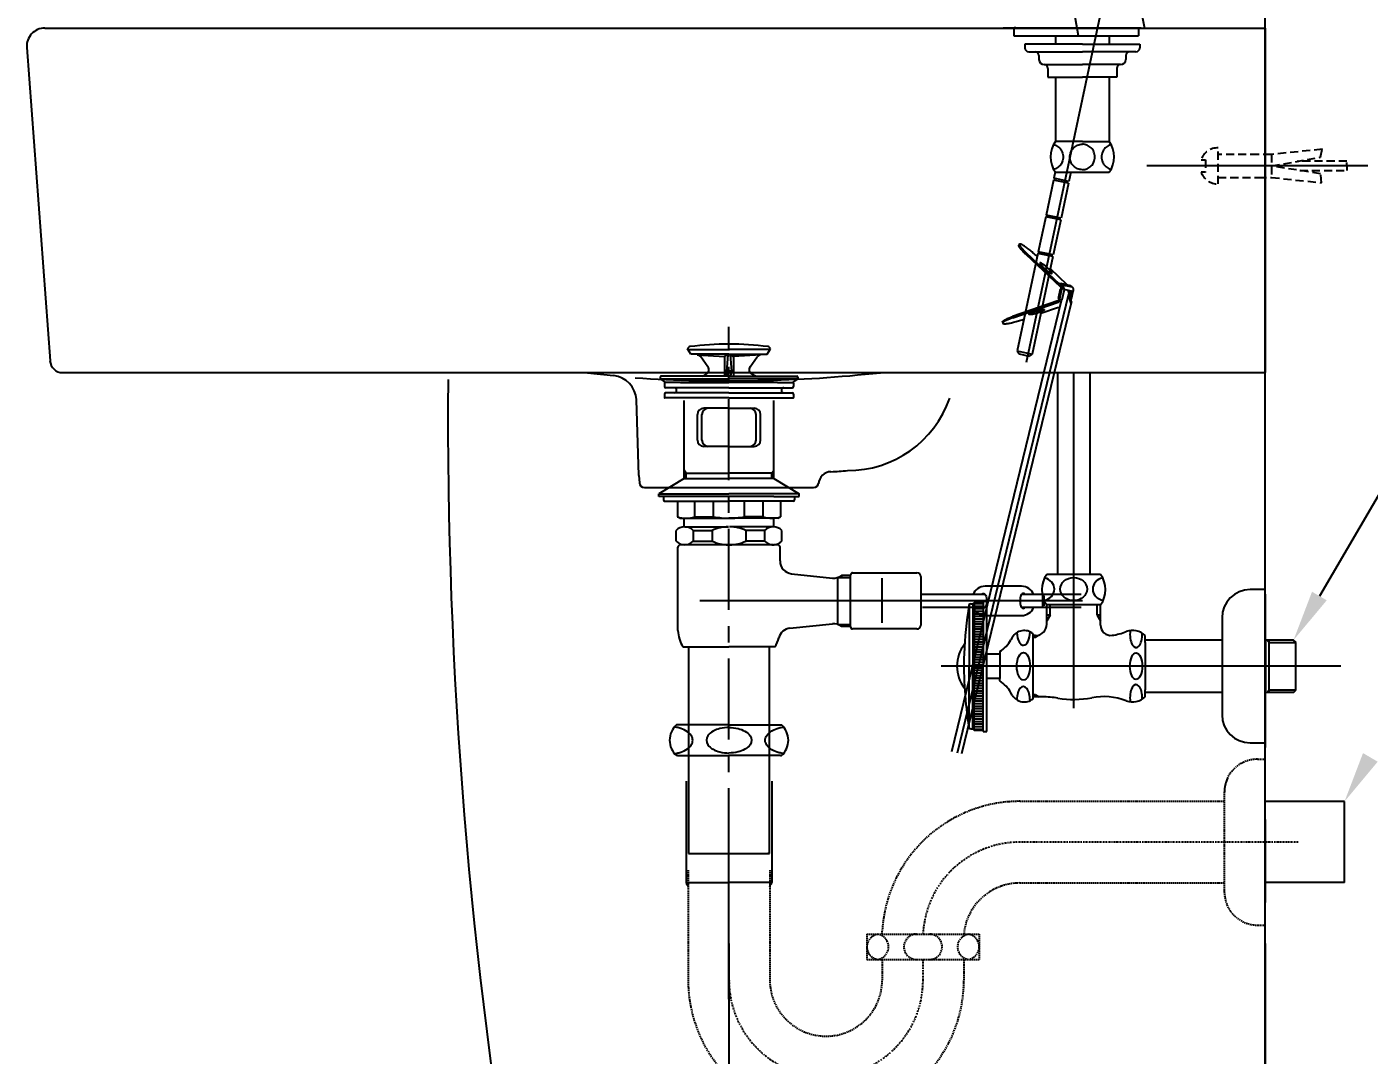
# Model space of a CAD drawing. Extents: x 66423 to 68848, y 58104 to 61534.
# Drawn here: x 67872 to 68397, y 59373 to 59776 of the extents above; entities that cross this region are included whole.
import ezdxf
from ezdxf.lldxf.tags import DXFTag

# ---------------------------------------------------------------- set-up
doc = ezdxf.new("R2010")
doc.units = 0
doc.header["$MEASUREMENT"] = 0
for name, pattern in [('CENTER', [50.8, 31.75, -6.35, 6.35, -6.35]), ('DASHDOT', [1, 0.5, -0.25, 0, -0.25]), ('DASHED', [0.75, 0.5, -0.25]), ('HIDDEN2', [4.7625, 3.175, -1.5875])]:
    doc.linetypes.add(name, pattern=pattern)
doc.layers.get('0').update_dxf_attribs({"linetype": 'CONTINUOUS'})
doc.layers.get('Defpoints').update_dxf_attribs({"linetype": 'CONTINUOUS'})
for name, color, linetype in [('1', 1, 'CONTINUOUS'), ('3', 3, 'CONTINUOUS'), ('4', 3, 'CONTINUOUS'), ('6', 6, 'CONTINUOUS'), ('7', 7, 'CONTINUOUS'), ('CENTER', 1, 'CONTINUOUS'), ('Dim', 4, 'CONTINUOUS'), ('ORTHO$3', 7, 'CONTINUOUS'), ('ORTHO$4', 7, 'CONTINUOUS'), ('POINT', 3, 'CONTINUOUS')]:
    doc.layers.add(name, color=color, linetype=linetype)
doc.styles.get("Standard").update_dxf_attribs({"font": 'txt.shx', "bigfont": 'ghs.shx'})
tags = doc.linetypes.add('CENTER2', pattern=[1.125, 0.75, -0.125, 0.125, -0.125]).pattern_tags.tags
tags[10:11] = [DXFTag(74, 4), DXFTag(75, 0), DXFTag(340, '0'), DXFTag(46, 1.0), DXFTag(50, 0.0), DXFTag(44, 0.0), DXFTag(45, 0.0)]
tags[8:9] = [DXFTag(74, 4), DXFTag(75, 0), DXFTag(340, '0'), DXFTag(46, 1.0), DXFTag(50, 0.0), DXFTag(44, 0.0), DXFTag(45, 0.0)]
tags[6:7] = [DXFTag(74, 4), DXFTag(75, 0), DXFTag(340, '0'), DXFTag(46, 1.0), DXFTag(50, 0.0), DXFTag(44, 0.0), DXFTag(45, 0.0)]
tags[4:5] = [DXFTag(74, 4), DXFTag(75, 0), DXFTag(340, '0'), DXFTag(46, 1.0), DXFTag(50, 0.0), DXFTag(44, 0.0), DXFTag(45, 0.0)]
doc.dimstyles.get("Standard").update_dxf_attribs({"dimtxt": 0.18, "dimasz": 0.18, "dimexe": 0.18, "dimexo": 0.0625, "dimgap": 0.09, "dimtad": 0, "dimtih": 1, "dimtoh": 1, "dimdec": 4, "dimzin": 0, "dimdsep": 46, "dimtxsty": 'Standard', "dimcen": 0.09, "dimadec": 0, "dimazin": 0, "dimtfac": 1, "dimtdec": 4, "dimtofl": 0, "dimtmove": 0, "dimatfit": 0, "dimfxl": 0, "dimtolj": 1, "dimtzin": 0, "dimarcsym": 0})

# ---------------------------------------------------------------- blocks, each defined once
blk = doc.blocks.new('*D22')
at = {"layer": 'Defpoints', "color": 0}
for p in [(68146.54, 59426.98), (68356.54, 59426.98), (68356.54, 59325.61)]:
    blk.add_point(p, dxfattribs=at)
at = {"layer": 'Dim', "color": 0, "linetype": 'ByBlock', "lineweight": -2}
for p, q in [((68146.54, 59416.98), (68146.54, 59296.81)), ((68356.54, 59416.98), (68356.54, 59296.81)), ((68175.34, 59325.61), (68210.74, 59325.61)), ((68327.74, 59325.61), (68292.34, 59325.61))]:
    blk.add_line(p, q, dxfattribs=at)
at = {"layer": 'Dim', "color": 0}
for points in [[(68175.34, 59330.41), (68175.34, 59320.81), (68146.54, 59325.61)], [(68327.74, 59330.41), (68327.74, 59320.81), (68356.54, 59325.61)]]:
    blk.add_solid(points, dxfattribs=at)
at = {"layer": 'Dim', "color": 0, "insert": (68251.54, 59325.61), "char_height": 28.8, "attachment_point": 5}
blk.add_mtext('\\A1;210', dxfattribs=at)

msp = doc.modelspace()

# ---------------------------------------------------------------- linework, layer by layer
at = {"linetype": 'HIDDEN2'}
msp.add_line((68358.98, 59726.1, -8.55), (68358.98, 59717.1, -8.55), dxfattribs=at)
at = {"linetype": 'CENTER2'}
msp.add_line((68396.79, 59721.6, -8.55), (68310.19, 59721.6, -8.55), dxfattribs=at)
at = {"linetype": 'HIDDEN2', "elevation": -8.55}
msp.add_lwpolyline([(68338.1, 59714.51), (68338.1, 59728.69, 0.316317), (68331.43, 59724), (68333.21, 59724), (68333.21, 59719.2), (68331.43, 59719.2, 0.316317)], format="xyb", close=True, dxfattribs=at)
for points in [[(68338.1, 59717.1), (68353.9, 59717.1), (68358.98, 59717.1), (68378.6, 59714.96), (68378.27, 59718.47), (68358.98, 59721.6), (68378.27, 59724.99), (68378.93, 59728.14), (68358.98, 59726.1), (68353.9, 59726.1), (68338.1, 59726.1)], [(68370.06, 59719.8), (68388.59, 59719.8), (68388.54, 59723.4), (68369.21, 59723.4)]]:
    msp.add_lwpolyline(points, dxfattribs=at)
at = {"layer": '1', "color": 0}
for p, q in [((68356.54, 59015.6), (68356.54, 60036.24)), ((68421.21, 59627.31), (68377.77, 59553.11))]:
    msp.add_line(p, q, dxfattribs=at)
for points in [[(68380.64, 59551.42), (68374.89, 59554.79), (68367.66, 59535.85)], [(68400.61, 59488.21), (68394.86, 59491.58), (68387.63, 59472.64)]]:
    msp.add_solid(points, dxfattribs=at)
at = {"layer": '3', "color": 0}
for p, q in [((68131.54, 59647.79), (68130.31, 59649.93)), ((68130.42, 59649.72), (68146.54, 59649.72)), ((68162.65, 59649.72), (68146.54, 59649.72)), ((68161.54, 59647.79), (68162.77, 59649.93)), ((68146.54, 59647.79), (68131.54, 59647.79)), ((68134.05, 59647.61), (68144.79, 59646.91)), ((68138.26, 59642.91), (68135.54, 59646.77)), ((68146.54, 59647.79), (68144.79, 59646.91)), ((68144.79, 59646.91), (68144.79, 59639.19)), ((68146.02, 59647.53), (68145.59, 59641.12)), ((68146.54, 59647.79), (68148.29, 59646.91)), ((68146.54, 59647.79), (68161.54, 59647.79)), ((68147.05, 59647.53), (68147.49, 59641.12)), ((68159.02, 59647.61), (68148.29, 59646.91)), ((68148.29, 59646.91), (68148.29, 59639.19)), ((68154.81, 59642.91), (68157.53, 59646.77)), ((68119.54, 59638.79), (68119.54, 59638.19)), ((68129.24, 59639.19), (68119.94, 59639.19)), ((68146.54, 59639.19), (68129.24, 59639.19)), ((68136.18, 59639.19), (68137.63, 59640.03)), ((68145.59, 59641.15), (68146.54, 59641.15)), ((68145.79, 59639.19), (68145.59, 59641.15)), ((68147.49, 59641.15), (68146.54, 59641.15)), ((68146.54, 59639.19), (68163.84, 59639.19)), ((68147.28, 59639.19), (68147.49, 59641.15)), ((68156.89, 59639.19), (68155.45, 59640.03)), ((68163.84, 59639.19), (68173.14, 59639.19)), ((68173.54, 59638.79), (68173.54, 59638.19)), ((68119.54, 59638.19), (68121.68, 59636.69)), ((68119.54, 59638.19), (68146.54, 59638.19)), ((68121.23, 59636.49), (68121.23, 59635.19)), ((68127.54, 59636.69), (68121.43, 59636.69)), ((68146.54, 59634.69), (68121.73, 59634.69)), ((68127.54, 59636.69), (68146.54, 59636.69)), ((68173.54, 59638.19), (68146.54, 59638.19)), ((68165.54, 59636.69), (68146.54, 59636.69)), ((68146.54, 59634.69), (68171.34, 59634.69)), ((68165.54, 59636.69), (68171.64, 59636.69)), ((68173.54, 59638.19), (68171.39, 59636.69)), ((68171.84, 59636.49), (68171.84, 59635.19)), ((68121.23, 59632.19), (68121.23, 59630.89)), ((68146.54, 59630.69), (68121.43, 59630.69)), ((68146.54, 59632.69), (68121.73, 59632.69)), ((68129.04, 59599.1, 9.25), (68129.04, 59629.69, 9.25)), ((68146.54, 59632.69), (68171.34, 59632.69)), ((68146.54, 59630.69), (68171.64, 59630.69)), ((68164.04, 59599.1, 9.25), (68164.04, 59629.69, 9.25)), ((68171.84, 59632.19), (68171.84, 59630.89)), ((68134.16, 59614.19), (68134.16, 59624.19)), ((68135.93, 59614.19), (68135.93, 59624.19)), ((68146.54, 59626.69), (68136.66, 59626.69)), ((68146.54, 59626.69), (68156.41, 59626.69)), ((68157.14, 59614.19), (68157.14, 59624.19)), ((68158.91, 59614.19), (68158.91, 59624.19)), ((68146.54, 59611.69), (68136.66, 59611.69)), ((68146.54, 59611.69), (68156.41, 59611.69)), ((68129.74, 59601.19, 9.25), (68129.04, 59602.41, 9.25)), ((68163.34, 59601.19, 9.25), (68164.04, 59602.41, 9.25)), ((68129.04, 59599.1, 9.25), (68119.04, 59593.1, 9.25)), ((68129.04, 59601.19, 9.25), (68146.54, 59601.19, 9.25)), ((68129.04, 59599.1, 9.25), (68146.54, 59599.1, 9.25)), ((68129.74, 59599.1, 9.25), (68129.74, 59601.19, 9.25)), ((68164.04, 59601.19, 9.25), (68146.54, 59601.19, 9.25)), ((68164.04, 59599.1, 9.25), (68146.54, 59599.1, 9.25)), ((68163.34, 59599.1, 9.25), (68163.34, 59601.19, 9.25)), ((68164.04, 59599.1, 9.25), (68174.04, 59593.1, 9.25)), ((68119.04, 59592.1, 9.25), (68119.04, 59593.1, 9.25)), ((68119.04, 59593.1, 9.25), (68146.54, 59593.1, 9.25)), ((68129.04, 59592.1, 9.25), (68119.04, 59592.1, 9.25)), ((68120.84, 59592.1, 9.25), (68120.84, 59590.8, 9.25)), ((68164.04, 59592.1, 9.25), (68129.04, 59592.1, 9.25)), ((68174.04, 59593.1, 9.25), (68146.54, 59593.1, 9.25)), ((68164.04, 59592.1, 9.25), (68174.04, 59592.1, 9.25)), ((68172.23, 59592.1, 9.25), (68172.23, 59590.8, 9.25)), ((68174.04, 59592.1, 9.25), (68174.04, 59593.1, 9.25)), ((68121.34, 59590.3, 9.25), (68126.34, 59590.3, 9.25)), ((68126.34, 59590.3, 9.25), (68126.34, 59584.18, 9.25)), ((68126.34, 59590.3, 9.25), (68146.54, 59590.3, 9.25)), ((68133.12, 59584.18, 9.25), (68133.12, 59590.3, 9.25)), ((68140.52, 59584.18, 9.25), (68140.52, 59590.3, 9.25)), ((68166.73, 59590.3, 9.25), (68146.54, 59590.3, 9.25)), ((68152.55, 59584.18, 9.25), (68152.55, 59590.3, 9.25)), ((68159.95, 59584.18, 9.25), (68159.95, 59590.3, 9.25)), ((68171.73, 59590.3, 9.25), (68166.73, 59590.3, 9.25)), ((68166.73, 59590.3, 9.25), (68166.73, 59584.18, 9.25)), ((68127.34, 59583.6, 9.25), (68126.34, 59584.18, 9.25)), ((68127.34, 59583.6, 9.25), (68128.74, 59583.6, 9.25)), ((68128.74, 59583.6, 9.25), (68146.54, 59583.6, 9.25)), ((68129.04, 59580.19, 9.25), (68129.04, 59583.6, 9.25)), ((68133.12, 59584.18, 9.25), (68140.52, 59584.18, 9.25)), ((68164.33, 59583.6, 9.25), (68146.54, 59583.6, 9.25)), ((68159.95, 59584.18, 9.25), (68152.55, 59584.18, 9.25)), ((68164.04, 59580.19, 9.25), (68164.04, 59583.6, 9.25)), ((68165.73, 59583.6, 9.25), (68164.33, 59583.6, 9.25)), ((68165.73, 59583.6, 9.25), (68166.73, 59584.18, 9.25)), ((68125.79, 59574.64, 9.25), (68125.79, 59578.75, 9.25)), ((68129.18, 59580.19, 9.25), (68146.29, 59580.19, 9.25)), ((68132.57, 59578.75, 9.25), (68132.57, 59574.64, 9.25)), ((68132.57, 59578.75, 9.25), (68139.97, 59578.75, 9.25)), ((68139.97, 59578.75, 9.25), (68139.97, 59574.64, 9.25)), ((68163.89, 59580.19, 9.25), (68146.78, 59580.19, 9.25)), ((68160.51, 59578.75, 9.25), (68153.1, 59578.75, 9.25)), ((68153.1, 59578.75, 9.25), (68153.1, 59574.64, 9.25)), ((68160.51, 59578.75, 9.25), (68160.51, 59574.64, 9.25)), ((68167.28, 59574.64, 9.25), (68167.28, 59578.75, 9.25)), ((68126.54, 59539.59, 9.25), (68126.54, 59572.19, 9.25)), ((68146.54, 59573.19, 9.25), (68127.54, 59573.19, 9.25)), ((68132.57, 59574.64, 9.25), (68139.97, 59574.64, 9.25)), ((68163.89, 59573.19, 9.25), (68146.54, 59573.19, 9.25)), ((68160.51, 59574.64, 9.25), (68153.1, 59574.64, 9.25)), ((68163.34, 59573.19, 9.25), (68163.89, 59573.19, 9.25)), ((68163.89, 59573.19, 9.25), (68164.29, 59573.19, 9.25)), ((68165.54, 59573.19, 9.25), (68164.04, 59573.19, 9.25)), ((68166.54, 59566.83, 9.25), (68166.54, 59572.19, 9.25)), ((68171, 59561.86, 9.25), (68187.04, 59560.14, 9.25)), ((68189.07, 59560.39, 9.25), (68194.17, 59560.39, 9.25)), ((68189.21, 59541.94, 9.25), (68189.21, 59560.44, 9.25)), ((68190.54, 59561.19, 9.25), (68190.54, 59560.39, 9.25)), ((68194.2, 59561.19, 9.25), (68190.54, 59561.19, 9.25)), ((68194.17, 59560.39, 9.25), (68194.17, 59561.39, 9.25)), ((68194.17, 59540.99, 9.25), (68194.17, 59560.39, 9.25)), ((68194.97, 59562.19, 9.25), (68220.17, 59562.19, 9.25)), ((68206.54, 59542.66, 9.25), (68206.54, 59560.09, 9.25)), ((68221.67, 59560.69, 9.25), (68221.67, 59554.92, 9.25)), ((68221.67, 59554.92, 9.25), (68221.67, 59541.69, 9.25)), ((68257.88, 59556.95, 9.25), (68246.82, 59556.95, 9.25)), ((68261.16, 59556.95, 9.25), (68257.88, 59556.95, 9.25)), ((68269.49, 59558.71), (68269.99, 59559.21)), ((68206.54, 59551.19, 9.25), (68135.18, 59551.19, 9.25)), ((68206.54, 59551.19, 9.25), (68138.04, 59551.18, 9.25)), ((68284.99, 59551.21, 9.25), (68206.54, 59551.19, 9.25)), ((68240.9, 59553.7, 9.25), (68221.46, 59553.7, 9.25)), ((68246.85, 59553.7, 9.25), (68240.9, 59553.7, 9.25)), ((68284.49, 59553.71, 9.25), (68261.13, 59553.7, 9.25)), ((68269.99, 59553.21, 9.25), (68269.49, 59553.71, 9.25)), ((68269.49, 59548.71, 9.25), (68269.49, 59553.71, 9.25)), ((68269.99, 59549.21, 9.25), (68269.99, 59553.21, 9.25)), ((68222.27, 59548.7, 9.25), (68246.86, 59548.7, 9.25)), ((68246.82, 59545.45, 9.25), (68258.14, 59545.45, 9.25)), ((68258.14, 59545.45, 9.25), (68261.16, 59545.45, 9.25)), ((68261.13, 59548.7, 9.25), (68284.49, 59548.71, 9.25)), ((68170.41, 59540.47, 9.25), (68187.04, 59542.25, 9.25)), ((68189.21, 59541.94, 9.25), (68194.17, 59541.94, 9.25)), ((68190.54, 59541.19, 9.25), (68190.54, 59541.99, 9.25)), ((68194.2, 59541.19, 9.25), (68190.54, 59541.19, 9.25)), ((68220.17, 59540.19, 9.25), (68194.97, 59540.19, 9.25)), ((68128.54, 59533.19, 9.25), (68146.54, 59533.19, 9.25)), ((68130.66, 59533.19, 9.25), (68130.66, 59452.19, 9.25)), ((68164.54, 59533.19, 9.25), (68146.54, 59533.19, 9.25)), ((68162.41, 59452.19, 9.25), (68162.41, 59533.19, 9.25)), ((68130.66, 59452.19, 9.25), (68162.41, 59452.19, 9.25)), ((68162.41, 59452.19, 9.25), (68161.71, 59452.19, 9.25))]:
    msp.add_line(p, q, dxfattribs=at)
at = {"layer": '3', "color": 0, "elevation": 9.25}
for points in [[(68245.48, 59553.7, -0.044238), (68245.73, 59553.98, -0.189273), (68246.17, 59554.15, -0.189273), (68246.6, 59553.98, -0.101059), (68247.1, 59553.29, -0.059302), (68247.37, 59552.4, -0.045722), (68247.48, 59551.2, -0.045722)], [(68247.48, 59551.2, -0.045722), (68247.37, 59550, -0.059302), (68247.1, 59549.11, -0.101059), (68246.6, 59548.42, -0.189273), (68246.17, 59548.25, -0.189273), (68245.73, 59548.42, -0.044238), (68245.48, 59548.7, -0.059302)], [(68262.5, 59553.7, 0.044238), (68262.25, 59553.98, 0.189273), (68261.81, 59554.15, 0.189273), (68261.38, 59553.98, 0.101059), (68260.88, 59553.29, 0.059302), (68260.61, 59552.4, 0.045722), (68260.5, 59551.2, 0.045722)], [(68260.5, 59551.2, 0.045722), (68260.61, 59550, 0.059302), (68260.88, 59549.12, 0.101059), (68261.38, 59548.42, 0.189273), (68261.81, 59548.25, 0.189273), (68262.25, 59548.42, 0.044238), (68262.5, 59548.7, 0.059302)]]:
    msp.add_lwpolyline(points, format="xyb", dxfattribs=at)
at = {"layer": '3', "color": 0}
for centre, radius, start, end in [((68131.39, 59649.72), 1.1, 97.3204, 169.4262), ((68146.54, 59531.79), 120, 90, 97.3204), ((68146.54, 59531.79), 120, 82.6796, 90), ((68161.69, 59649.72), 1.1, 10.5738, 82.6796), ((68133.91, 59645.61), 2, 35.2023, 86.2618), ((68159.16, 59645.61), 2, 93.7382, 144.7977), ((68119.94, 59638.79), 0.4, 90, 180), ((68136.63, 59641.76), 2, 300, 35.2023), ((68156.45, 59641.76), 2, 144.7977, 240), ((68173.14, 59638.79), 0.4, 0, 90), ((68121.43, 59636.49), 0.2, 90, 180), ((68121.73, 59635.19), 0.5, 180, 270), ((68125.04, 59633.69), 1, 270, 90), ((68168.04, 59633.69), 1, 90, 270), ((68171.34, 59635.19), 0.5, 270, 0), ((68171.64, 59636.49), 0.2, 0, 90), ((68121.73, 59632.19), 0.5, 90, 180), ((68121.43, 59630.89), 0.2, 180, 270), ((68171.34, 59632.19), 0.5, 0, 90), ((68171.64, 59630.89), 0.2, 270, 0), ((68136.66, 59624.19), 2.5, 90, 180), ((68138.43, 59624.19), 2.5, 90, 180), ((68154.64, 59624.19), 2.5, 0, 90), ((68156.41, 59624.19), 2.5, 0, 90), ((68136.66, 59614.19), 2.5, 180, 270), ((68138.43, 59614.19), 2.5, 180, 270), ((68154.64, 59614.19), 2.5, 270, 0), ((68156.41, 59614.19), 2.5, 270, 0), ((68121.34, 59590.8, 9.25), 0.5, 180, 270), ((68171.73, 59590.8, 9.25), 0.5, 270, 0), ((68129.73, 59593.78, 9.25), 10.18, 250.5679, 289.4321), ((68146.34, 59613.05, 9.25), 29.46, 258.5956, 270.3737), ((68146.73, 59613.05, 9.25), 29.46, 269.6263, 281.4044), ((68163.34, 59593.78, 9.25), 10.18, 250.5679, 289.4321), ((68129.18, 59575.49, 9.25), 4.7, 43.9409, 136.0591), ((68146.07, 59566.59, 9.25), 13.61, 89.0643, 116.6472), ((68147, 59566.59, 9.25), 13.61, 63.3528, 90.9357), ((68163.89, 59575.49, 9.25), 4.7, 43.9409, 136.0591), ((68129.18, 59577.9, 9.25), 4.7, 223.9409, 316.0591), ((68127.54, 59572.19, 9.25), 1, 90, 180), ((68146.07, 59586.8, 9.25), 13.61, 243.3528, 270.9357), ((68147, 59586.8, 9.25), 13.61, 269.0643, 296.6472), ((68163.89, 59577.9, 9.25), 4.7, 223.9409, 316.0591), ((68165.54, 59572.19, 9.25), 1, 0, 90), ((68171.54, 59566.83, 9.25), 5, 180, 263.8845), ((68187.45, 59565.12, 9.25), 5, 265.3322, 308.1927), ((68194.97, 59561.39, 9.25), 0.8, 90, 180), ((68220.17, 59560.69, 9.25), 1.5, 0, 90), ((68246.82, 59551.95, 9.25), 5, 90.0092, 159.5218), ((68261.16, 59551.95, 9.25), 5, 20.4965, 90.0092), ((68246.82, 59550.45, 9.25), 5, 200.4965, 270.0092), ((68261.16, 59550.45, 9.25), 5, 270.0092, 339.5218), ((68139.53, 59540.14, 9.25), 13, 182.42, 212.3), ((68170.94, 59535.49, 9.25), 5, 96.1155, 165.0405), ((68187.45, 59537.26, 9.25), 5, 51.8073, 94.6678), ((68194.97, 59540.99, 9.25), 0.8, 180, 270), ((68220.17, 59541.69, 9.25), 1.5, 270, 0), ((68153.55, 59540.14, 9.25), 13, 327.7, 345.0405)]:
    msp.add_arc(centre, radius, start, end, dxfattribs=at)
at = {"layer": '4', "color": 0}
for p, q in [((68130.29, 59502.6), (68126, 59502.6)), ((68130.29, 59502.6), (68126, 59502.6)), ((68146.54, 59502.6), (68130.29, 59502.6)), ((68146.54, 59502.6), (68130.29, 59502.6)), ((68146.54, 59502.6), (68162.79, 59502.6)), ((68146.54, 59502.6), (68162.79, 59502.6)), ((68162.79, 59502.6), (68167.08, 59502.6)), ((68162.79, 59502.6), (68167.08, 59502.6)), ((68356.54, 59463.82), (68356.54, 59496.32)), ((68126.39, 59490.6), (68126, 59490.6)), ((68126.39, 59490.6), (68146.54, 59490.6)), ((68166.69, 59490.6), (68146.54, 59490.6)), ((68166.69, 59490.6), (68167.08, 59490.6)), ((68129.74, 59480.6, 9.25), (68129.74, 59440.82, 9.25)), ((68163.34, 59480.6, 9.25), (68163.34, 59440.82, 9.25)), ((68387.63, 59472.64), (68356.54, 59472.64)), ((68387.63, 59440.89), (68387.63, 59472.64)), ((68356.54, 59465.6), (68356.54, 59433.1)), ((68129.74, 59440.82, 9.25), (68146.54, 59440.82, 9.25)), ((68163.34, 59440.82, 9.25), (68146.54, 59440.82, 9.25)), ((68387.63, 59440.89), (68356.54, 59440.89))]:
    msp.add_line(p, q, dxfattribs=at)
for points in [[(68132.34, 59496.6, 0.155217), (68131.75, 59498.46, 0.106747), (68129.69, 59500.35, 0.073043), (68126.92, 59501.46, 0.028511), (68125.19, 59501.78, 0.059523)], [(68160.73, 59496.6, -0.155217), (68161.32, 59498.46, -0.106747), (68163.38, 59500.35, -0.073043), (68166.15, 59501.46, -0.028511), (68167.88, 59501.78, -0.059523)], [(68125.19, 59491.42, 0.028511), (68126.92, 59491.73, 0.073043), (68129.69, 59492.85, 0.106747), (68131.75, 59494.74, 0.155217), (68132.34, 59496.6, 0.155217)], [(68138.26, 59498.34, 0.32729), (68138.26, 59494.86, 0.106373), (68140.28, 59493.06, 0.071219), (68142.98, 59492.01, 0.057537), (68146.54, 59491.6, 0.057537)], [(68146.54, 59501.6, 0.057537), (68142.98, 59501.19, 0.071219), (68140.28, 59500.14, 0.106373), (68138.26, 59498.34, 0.159483)], [(68146.54, 59501.6, 0.057537), (68142.98, 59501.19, 0.071219), (68140.28, 59500.14, 0.106373), (68138.26, 59498.34, 0.159483)], [(68146.54, 59501.6, -0.057537), (68150.09, 59501.19, -0.071219), (68152.79, 59500.14, -0.106373), (68154.82, 59498.34, -0.159483)], [(68146.54, 59501.6, -0.057537), (68150.09, 59501.19, -0.071219), (68152.79, 59500.14, -0.106373), (68154.82, 59498.34, -0.159483)], [(68154.82, 59498.34, -0.32729), (68154.82, 59494.86, -0.106373), (68152.79, 59493.06, -0.071219), (68150.09, 59492.01, -0.057537), (68146.54, 59491.6, -0.057537)], [(68167.88, 59491.42, -0.028511), (68166.15, 59491.73, -0.073043), (68163.38, 59492.85, -0.106747), (68161.32, 59494.74, -0.155217), (68160.73, 59496.6, -0.155217)]]:
    msp.add_lwpolyline(points, format="xyb", dxfattribs=at)
for centre, radius, start, end in [((68131.29, 59496.6), 8, 131.4096, 228.5904), ((68161.79, 59496.6), 8, 311.4096, 48.5904), ((68130.74, 59440.82, 9.25), 1, 180, 238.7026), ((68129.74, 59439.17, 9.25), 0.925, 0, 58.7026), ((68163.34, 59439.17, 9.25), 0.925, 121.2974, 180), ((68162.34, 59440.82, 9.25), 1, 301.2974, 0)]:
    msp.add_arc(centre, radius, start, end, dxfattribs=at)
at = {"layer": '6', "color": 0}
for p, q in [((68275.19, 59640.6), (68275.19, 59561.6)), ((68281.54, 59509.11), (68281.54, 59640.6)), ((68287.89, 59640.6), (68287.89, 59561.6)), ((68287.89, 59561.6), (68271.04, 59561.6)), ((68292.04, 59561.6), (68287.89, 59561.6)), ((68356.66, 59555.6), (68350.66, 59555.6)), ((68240.62, 59549.6), (68240.62, 59525.6)), ((68241.21, 59550.1), (68242.04, 59550.1)), ((68242.04, 59550.1), (68242.54, 59550.6)), ((68242.04, 59550.1), (68242.04, 59525.6)), ((68242.54, 59550.6), (68242.54, 59525.6)), ((68242.54, 59550.6), (68245.74, 59550.6)), ((68242.54, 59550.19), (68246.04, 59550.19)), ((68242.54, 59549.19), (68246.04, 59549.19)), ((68246.04, 59550.9), (68246.04, 59551.1)), ((68246.04, 59551.1), (68247.54, 59551.1)), ((68246.04, 59550.9), (68246.04, 59525.6)), ((68247.54, 59550.1), (68247.54, 59551.1)), ((68247.54, 59525.6), (68247.54, 59550.1)), ((68292.04, 59549.6), (68271.04, 59549.6)), ((68271.04, 59542.1), (68271.04, 59549.6)), ((68272.29, 59545.6), (68272.29, 59549.6)), ((68290.79, 59545.6), (68290.79, 59549.6)), ((68292.04, 59541.69), (68292.04, 59549.6)), ((68356.66, 59493.82), (68356.66, 59553.82)), ((68242.54, 59548.19), (68246.04, 59548.19)), ((68242.54, 59547.19), (68246.04, 59547.19)), ((68242.54, 59546.19), (68246.04, 59546.19)), ((68242.54, 59545.19), (68246.04, 59545.19)), ((68242.54, 59544.19), (68246.04, 59544.19)), ((68272.29, 59545.6), (68271.04, 59543.43)), ((68272.29, 59545.6), (68271.04, 59545.6)), ((68290.79, 59545.6), (68292.04, 59543.43)), ((68292.04, 59545.6), (68290.79, 59545.6)), ((68339.66, 59544.6), (68339.66, 59506.6)), ((68242.54, 59543.19), (68246.04, 59543.19)), ((68242.54, 59542.19), (68246.04, 59542.19)), ((68242.54, 59541.19), (68246.04, 59541.19)), ((68242.54, 59540.19), (68246.04, 59540.19)), ((68242.54, 59539.19), (68246.04, 59539.19)), ((68242.54, 59538.19), (68246.04, 59538.19)), ((68242.54, 59537.19), (68246.04, 59537.19)), ((68242.54, 59536.19), (68246.04, 59536.19)), ((68242.54, 59535.19), (68246.04, 59535.19)), ((68242.54, 59534.19), (68246.04, 59534.19)), ((68257.51, 59536.92), (68256.96, 59535.96)), ((68265.62, 59537.6), (68265.62, 59538.32)), ((68265.62, 59513.6), (68265.62, 59537.6)), ((68266.54, 59537.6), (68265.62, 59537.6)), ((68266.54, 59536.85), (68265.62, 59536.85)), ((68266.54, 59536.85), (68267.84, 59537.79)), ((68266.54, 59536.85), (68266.54, 59537.6)), ((68309.54, 59534.85), (68309.54, 59537.6)), ((68339.66, 59535.85), (68309.54, 59535.85)), ((68309.54, 59534.85), (68309.54, 59516.35)), ((68367.66, 59535.85), (68356.66, 59535.85)), ((68356.66, 59535.23), (68356.66, 59515.97)), ((68358.16, 59534.85), (68357.16, 59535.85)), ((68358.16, 59515.35), (68358.16, 59535.85)), ((68358.16, 59534.85), (68368.66, 59534.85)), ((68368.66, 59534.85), (68367.66, 59535.85)), ((68368.54, 59516.35), (68368.54, 59534.85)), ((68242.54, 59533.19), (68246.04, 59533.19)), ((68242.54, 59532.19), (68246.04, 59532.19)), ((68242.54, 59531.19), (68246.04, 59531.19)), ((68242.54, 59530.19), (68246.04, 59530.19)), ((68242.54, 59529.19), (68246.04, 59529.19)), ((68242.54, 59528.19), (68246.04, 59528.19)), ((68252.62, 59530.35), (68247.54, 59530.35)), ((68252.62, 59531.33), (68252.62, 59530.35)), ((68252.62, 59530.35), (68252.62, 59520.85)), ((68386.2, 59525.6), (68229.65, 59525.6)), ((68240.62, 59501.6), (68240.62, 59525.6)), ((68242.04, 59501.1), (68242.04, 59525.6)), ((68242.54, 59527.19), (68246.04, 59527.19)), ((68242.54, 59526.19), (68246.04, 59526.19)), ((68242.54, 59500.6), (68242.54, 59525.6)), ((68242.54, 59525.01), (68246.04, 59525.01)), ((68242.54, 59524.01), (68246.04, 59524.01)), ((68242.54, 59523.01), (68246.04, 59523.01)), ((68246.04, 59500.3), (68246.04, 59525.6)), ((68247.54, 59500.1), (68247.54, 59525.6)), ((68242.54, 59522.01), (68246.04, 59522.01)), ((68242.54, 59521.01), (68246.04, 59521.01)), ((68242.54, 59520.01), (68246.04, 59520.01)), ((68242.54, 59519.01), (68246.04, 59519.01)), ((68242.54, 59518.01), (68246.04, 59518.01)), ((68252.62, 59520.85), (68247.54, 59520.85)), ((68252.62, 59519.87), (68252.62, 59520.85)), ((68242.54, 59517.01), (68246.04, 59517.01)), ((68242.54, 59516.01), (68246.04, 59516.01)), ((68242.54, 59515.01), (68246.04, 59515.01)), ((68242.54, 59514.01), (68246.04, 59514.01)), ((68242.54, 59513.01), (68246.04, 59513.01)), ((68257.51, 59514.28), (68256.96, 59515.23)), ((68266.54, 59514.35), (68265.62, 59514.35)), ((68269.25, 59513.6), (68265.62, 59513.6)), ((68265.62, 59512.88), (68265.62, 59513.6)), ((68266.54, 59514.35), (68267.84, 59513.6)), ((68266.54, 59513.6), (68266.54, 59514.35)), ((68309.54, 59513.6), (68309.54, 59516.35)), ((68339.66, 59515.35), (68309.54, 59515.35)), ((68309.54, 59515.35), (68309.54, 59515.17)), ((68309.54, 59513.6), (68309.54, 59515.17)), ((68367.66, 59515.35), (68356.66, 59515.35)), ((68357.16, 59515.35), (68358.16, 59516.35)), ((68358.16, 59516.35), (68368.66, 59516.35)), ((68367.66, 59515.35), (68368.66, 59516.35)), ((68242.54, 59512.01), (68246.04, 59512.01)), ((68242.54, 59511.01), (68246.04, 59511.01)), ((68242.54, 59510.01), (68246.04, 59510.01)), ((68242.54, 59509.01), (68246.04, 59509.01)), ((68242.54, 59508.01), (68246.04, 59508.01)), ((68242.54, 59507.01), (68246.04, 59507.01)), ((68242.54, 59506.01), (68246.04, 59506.01)), ((68242.54, 59505.01), (68246.04, 59505.01)), ((68242.54, 59504.01), (68246.04, 59504.01)), ((68242.54, 59503.01), (68246.04, 59503.01)), ((68242.54, 59502.01), (68246.04, 59502.01)), ((68241.21, 59501.1), (68242.04, 59501.1)), ((68242.04, 59501.1), (68242.54, 59500.6)), ((68242.54, 59501.01), (68246.04, 59501.01)), ((68242.54, 59500.6), (68245.74, 59500.6)), ((68246.04, 59500.1), (68246.04, 59500.3)), ((68246.04, 59500.1), (68247.54, 59500.1)), ((68350.66, 59495.6), (68356.66, 59495.6))]:
    msp.add_line(p, q, dxfattribs=at)
for centre, radius, start, end in [((68279.04, 59555.6), 10, 143.1301, 216.8699), ((68284.04, 59555.6), 10, 323.1301, 36.8699), ((68350.66, 59544.6), 11, 90, 180), ((68383.54, 59525.6), 145, 170.5066, 178.0569), ((68241.21, 59549.4), 0.7, 90, 170.5066), ((68245.74, 59550.9), 0.3, 270, 0), ((68262.15, 59534.24), 5.36, 49.5694, 150), ((68266.54, 59542.1), 4.5, 270, 0), ((68296.04, 59541.69), 4, 180, 277.7117), ((68293.24, 59562.33), 24.83, 277.7117, 290.9661), ((68304.63, 59532.61), 7, 45.4871, 110.9661), ((68249.79, 59525.55), 14, 141.7859, 179.7527), ((68244.83, 59542.96), 14, 303.8098, 330), ((68383.54, 59525.6), 145, 178.0569, 189.4934), ((68249.79, 59525.68), 14, 180.2473, 218.2141), ((68244.83, 59508.23), 14, 30, 56.1902), ((68262.15, 59516.96), 5.36, 210, 310.4306), ((68269.25, 59475.6), 38, 80.6952, 90), ((68281.54, 59550.6), 38, 260.6952, 280.7373), ((68293.24, 59488.87), 24.83, 69.0339, 100.7373), ((68304.63, 59518.59), 7, 249.0339, 314.5), ((68350.66, 59506.6), 11, 180, 270), ((68241.21, 59501.8), 0.7, 189.4934, 270), ((68245.74, 59500.3), 0.3, 0, 90)]:
    msp.add_arc(centre, radius, start, end, dxfattribs=at)
for centre, major_axis, ratio, start_param, end_param in [((68268.76, 59555.83), (-5.23, 0), 0.866391, 1.800504, 4.443058), ((68294.22, 59555.83), (-5.23, 0), 0.866391, -1.317473, 1.357378), ((68261.86, 59539.19), (0, 5.4), 0.478204, 1.649187, 4.692658), ((68305.98, 59538.1), (0, 5.22), 0.46009, 1.292018, 4.793095), ((68261.86, 59512.28), (0, 5.4), 0.478204, 4.6817, 7.825213), ((68305.98, 59513.19), (0, 5.22), 0.46009, 4.613779, 8.15122)]:
    msp.add_ellipse(centre, major_axis=major_axis, ratio=ratio, start_param=start_param, end_param=end_param, dxfattribs=at)
for centre, major_axis, ratio in [((68281.54, 59555.83), (5.23, 0), 0.866391), ((68261.86, 59525.6), (0, -5.4), 0.478204), ((68305.98, 59525.6), (0, -5.22), 0.46009)]:
    msp.add_ellipse(centre, major_axis=major_axis, ratio=ratio, dxfattribs=at)
at = {"layer": '7'}
for p, q in [((68314.4, 59886.78, -9.25), (68262.92, 59644.6, -9.25)), ((68283.45, 59772.6, -9.25), (68267.8, 59861.37, -9.25)), ((68298.71, 59827.39, -9.25), (68309.32, 59775.6, -9.25)), ((67878.54, 59775.6, -9.25), (68356.54, 59775.6, -9.25)), ((68288.93, 59775.6, -9.25), (68253.93, 59775.6, -9.25)), ((68257.16, 59775.6, -9.25), (68286.32, 59775.6, -9.25)), ((68258.16, 59775.6, -9.25), (68258.16, 59772.6, -9.25)), ((68258.44, 59776.07, -9.25), (68258.55, 59775.6, -9.25)), ((68258.55, 59775.6, -9.25), (68309.32, 59775.6, -9.25)), ((68286.32, 59775.6, -9.25), (68307.93, 59775.6, -9.25)), ((68307.93, 59775.6, -9.25), (68288.93, 59775.6, -9.25)), ((68293.01, 59775.6, -9.25), (68292, 59775.6, -9.25)), ((68294.21, 59775.6, -9.25), (68293.01, 59775.6, -9.25)), ((68306.93, 59775.6, -9.25), (68306.93, 59772.6, -9.25)), ((68258.16, 59772.6, -9.25), (68285.68, 59772.6, -9.25)), ((68274.43, 59772.6, -9.25), (68274.43, 59769.31, -9.25)), ((68285.68, 59772.6, -9.25), (68306.93, 59772.6, -9.25)), ((68295.43, 59772.6, -9.25), (68295.43, 59769.31, -9.25)), ((67871.56, 59768.04, -9.25), (67880.61, 59645.23, -9.25)), ((68262.43, 59769.31, -9.25), (68262.43, 59767.81, -9.25)), ((68284.93, 59769.31, -9.25), (68262.43, 59769.31, -9.25)), ((68263.93, 59766.31, -9.25), (68266.43, 59766.31, -9.25)), ((68266.43, 59766.31, -9.25), (68284.93, 59766.31, -9.25)), ((68267.93, 59764.81, -9.25), (68267.93, 59763.31, -9.25)), ((68284.93, 59769.31, -9.25), (68307.43, 59769.31, -9.25)), ((68303.43, 59766.31, -9.25), (68284.93, 59766.31, -9.25)), ((68301.93, 59764.81, -9.25), (68301.93, 59763.31, -9.25)), ((68305.93, 59766.31, -9.25), (68303.43, 59766.31, -9.25)), ((68307.43, 59769.31, -9.25), (68307.43, 59767.81, -9.25)), ((68269.93, 59761.31, -9.25), (68284.93, 59761.31, -9.25)), ((68271.43, 59759.81, -9.25), (68271.43, 59756.31, -9.25)), ((68299.93, 59761.31, -9.25), (68284.93, 59761.31, -9.25)), ((68298.43, 59759.81, -9.25), (68298.43, 59756.31, -9.25)), ((68271.43, 59756.31, -9.25), (68284.93, 59756.31, -9.25)), ((68274.43, 59756.31, -9.25), (68274.43, 59731.1, -9.25)), ((68298.43, 59756.31, -9.25), (68284.93, 59756.31, -9.25)), ((68295.43, 59756.31, -9.25), (68295.43, 59731.1, -9.25)), ((68284.93, 59731.1, -9.25), (68274.43, 59731.1, -9.25)), ((68284.93, 59731.1, -9.25), (68295.43, 59731.1, -9.25)), ((68274.34, 59719.23, -9.25), (68273.8, 59716.73, -9.25)), ((68274.43, 59719.1, -9.25), (68295.43, 59719.1, -9.25)), ((68280.44, 59719.1, -9.25), (68279.67, 59715.48, -9.25)), ((68273.66, 59716.04, -9.25), (68270.75, 59702.35, -9.25)), ((68279.53, 59714.79, -9.25), (68273.66, 59716.04, -9.25)), ((68279.67, 59715.48, -9.25), (68273.8, 59716.73, -9.25)), ((68274.15, 59715.94, -9.25), (68274.29, 59716.62, -9.25)), ((68279.53, 59714.79, -9.25), (68276.62, 59701.1, -9.25)), ((68279.04, 59714.9, -9.25), (68279.18, 59715.58, -9.25)), ((68270.6, 59701.66, -9.25), (68267.69, 59687.97, -9.25)), ((68276.47, 59700.42, -9.25), (68270.6, 59701.66, -9.25)), ((68276.62, 59701.1, -9.25), (68270.75, 59702.35, -9.25)), ((68271.09, 59701.56, -9.25), (68271.24, 59702.24, -9.25)), ((68276.47, 59700.42, -9.25), (68273.56, 59686.72, -9.25)), ((68275.98, 59700.52, -9.25), (68276.13, 59701.2, -9.25)), ((67885.59, 59640.6, -9.25), (68356.54, 59640.6, -9.25)), ((68356.54, 59300.6), (68356.54, 59557.6))]:
    msp.add_line(p, q, dxfattribs=at)
at = {"layer": '7', "color": 0, "extrusion": (0, 1, 0)}
for p, q in [((68356.54, 59640.6, -9.25), (68356.54, 59695.6, -9.25)), ((68356.54, 59640.6, -9.25), (68356.54, 59695.6, -9.25)), ((68356.54, 59640.6, -9.25), (68356.54, 59695.6, -9.25)), ((68356.54, 59640.6, -9.25), (68356.54, 59695.6, -9.25)), ((68356.54, 59640.6, -9.25), (68356.54, 59640.6, -9.25)), ((68356.54, 59640.6, -9.25), (68356.54, 59640.6, -9.25)), ((68356.54, 59640.6, -9.25), (68356.54, 59640.6, -9.25)), ((68356.54, 59640.6, -9.25), (68356.54, 59640.6, -9.25)), ((68111.29, 59600.34), (68110.26, 59630.02, -9.25)), ((68113.43, 59595.6), (68179.64, 59595.6)), ((68126.04, 59595.6), (68167.04, 59595.6)), ((68126.04, 59595.6), (68167.04, 59595.6))]:
    msp.add_line(p, q, dxfattribs=at)
at = {"layer": '7', "color": 0}
for p, q in [((68267.54, 59687.28, -9.25), (68259.44, 59649.14, -9.25)), ((68260.36, 59690.92, -9.25), (68260.03, 59690.54, -9.25)), ((68263.11, 59687.37, -9.25), (68262.79, 59687, -9.25)), ((68262.79, 59687, -9.25), (68276.43, 59674.18, -9.25)), ((68276.03, 59675.24, -9.25), (68263.11, 59687.37, -9.25)), ((68273.41, 59686.04, -9.25), (68265.31, 59647.89, -9.25)), ((68267.28, 59686.05, -9.25), (68266.68, 59686.62, -9.25)), ((68273.41, 59686.04, -9.25), (68267.54, 59687.28, -9.25)), ((68273.56, 59686.72, -9.25), (68267.69, 59687.97, -9.25)), ((68268.03, 59687.18, -9.25), (68268.18, 59687.87, -9.25)), ((68272.92, 59686.14, -9.25), (68273.07, 59686.83, -9.25)), ((68278.98, 59675.06, -9.25), (68272.4, 59681.25, -9.25)), ((68276.36, 59675.62, -9.25), (68275.97, 59675.17, -9.25)), ((68276.96, 59675.04, -9.25), (68276.36, 59675.62, -9.25)), ((68276.36, 59675.62, -9.25), (68280.28, 59674.78, -9.25)), ((68235.99, 59491.62, -9.25), (68279.61, 59671.53, -9.25)), ((68276.23, 59673.34, -9.25), (68275.43, 59669.58, -9.25)), ((68275.97, 59675.17, -9.25), (68276.58, 59674.59, -9.25)), ((68276.78, 59673.22, -9.25), (68275.98, 59669.46, -9.25)), ((68277.03, 59673.17, -9.25), (68276.23, 59673.34, -9.25)), ((68277, 59675, -9.25), (68276.84, 59674.25, -9.25)), ((68276.96, 59675.04, -9.25), (68280.89, 59674.21, -9.25)), ((68277.06, 59669.23, -9.25), (68277.89, 59673.14, -9.25)), ((68281.25, 59672.43, -9.25), (68277.86, 59673.15, -9.25)), ((68280.89, 59674.21, -9.25), (68280.28, 59674.78, -9.25)), ((68281.22, 59672.44, -9.25), (68280.56, 59669.33, -9.25)), ((68280.57, 59669.14, -9.25), (68281.27, 59672.43, -9.25)), ((68276.76, 59669.29, -9.25), (68233.7, 59492.07, -9.25)), ((68280.69, 59668.46, -9.25), (68237.65, 59491.28, -9.25)), ((68275.27, 59668.73, -9.25), (68257.6, 59662.57, -9.25)), ((68257.74, 59662.09, -9.25), (68275.42, 59668.25, -9.25)), ((68268.71, 59663.91, -9.25), (68275.54, 59666.3, -9.25)), ((68275.94, 59668.14, -9.25), (68275.42, 59668.25, -9.25)), ((68275.43, 59669.58, -9.25), (68277.06, 59669.23, -9.25)), ((68280.6, 59668.48, -9.25), (68280.69, 59668.46, -9.25)), ((68253.64, 59660.45, -9.25), (68253.78, 59659.98, -9.25)), ((68257.6, 59662.57, -9.25), (68257.74, 59662.09, -9.25)), ((68261.31, 59661.33, -9.25), (68262.09, 59661.61, -9.25)), ((68259.44, 59649.14, -9.25), (68260.21, 59647.95, -9.25)), ((68259.44, 59649.14, -9.25), (68265.31, 59647.89, -9.25)), ((68260.21, 59647.95, -9.25), (68264.12, 59647.12, -9.25)), ((68265.31, 59647.89, -9.25), (68264.12, 59647.12, -9.25)), ((68111.29, 59600.34), (68111.44, 59597.49)), ((68181.64, 59597.49), (68181.61, 59597.07))]:
    msp.add_line(p, q, dxfattribs=at)
at = {"layer": '7', "elevation": -9.25}
for points in [[(68273.69, 59729.96, -0.038645), (68274.4, 59729.72, -0.099233), (68275.99, 59728.64, -0.097724), (68277.05, 59727.02, -0.096683), (68277.42, 59725.1, -0.096683), (68277.05, 59723.18, -0.097724), (68275.99, 59721.56, -0.099233), (68274.4, 59720.48, -0.038645), (68273.69, 59720.24, -0.100326)], [(68284.93, 59720.1, -0.100326), (68283.06, 59720.48, -0.099233), (68281.47, 59721.56, -0.097724), (68280.41, 59723.18, -0.096683), (68280.04, 59725.1, -0.096683), (68280.41, 59727.02, -0.097724), (68281.47, 59728.64, -0.099233), (68283.06, 59729.72, -0.100326), (68284.93, 59730.1)], [(68284.93, 59720.1, 0.100326), (68286.8, 59720.48, 0.099233), (68288.4, 59721.56, 0.097724), (68289.46, 59723.18, 0.096683), (68289.83, 59725.1, 0.096683), (68289.46, 59727.02, 0.097724), (68288.4, 59728.64, 0.099233), (68286.8, 59729.72, 0.100326), (68284.93, 59730.1)], [(68296.18, 59729.96, 0.038645), (68295.47, 59729.72, 0.099233), (68293.88, 59728.64, 0.097724), (68292.82, 59727.02, 0.096683), (68292.44, 59725.1, 0.096683), (68292.82, 59723.18, 0.097724), (68293.88, 59721.56, 0.099233), (68295.47, 59720.48, 0.038645), (68296.18, 59720.24, 0.100326)]]:
    msp.add_lwpolyline(points, format="xyb", dxfattribs=at)
at = {"layer": '7'}
for centre, radius, start, end in [((67878.54, 59768.6, -9.25), 7, 90, 184.6106), ((68263.93, 59767.81, -9.25), 1.5, 180, 270), ((68266.43, 59764.81, -9.25), 1.5, 0, 90), ((68303.43, 59764.81, -9.25), 1.5, 90, 180), ((68305.93, 59767.81, -9.25), 1.5, 270, 0), ((68269.93, 59763.31, -9.25), 2, 180, 270), ((68269.93, 59759.81, -9.25), 1.5, 0, 90), ((68299.93, 59759.81, -9.25), 1.5, 90, 180), ((68299.93, 59763.31, -9.25), 2, 270, 0), ((68282.43, 59725.1, -9.25), 10, 143.1301, 216.8699), ((68282.43, 59725.1, -9.25), 10, 143.1301, 216.8699), ((68287.43, 59725.1, -9.25), 10, 323.1301, 36.8699), ((67885.59, 59645.6, -9.25), 5, 184.2142, 270), ((69944.15, 59622.95, -9.25), 1907.68, 179.54858, 189.80628)]:
    msp.add_arc(centre, radius, start, end, dxfattribs=at)
at = {"layer": '7', "color": 0}
for centre, radius, start, end in [((68178.07, 60365.9, -9.25), 730.5, 263.16209, 263.96941), ((68100.27, 59629.5, -9.25), 10, 3, 83.9694), ((68146.54, 60183.03, -9.25), 545.67, 266.1404, 276.2445), ((68193.09, 59644.47), 42.23, 269.7674, 340.8255), ((68186.61, 59596.81), 5, 91.4871, 177), ((68168.15, 59925.2), 323.92, 273.2438, 274.3853), ((68113.43, 59597.6), 2, 183, 270), ((68179.64, 59597.6), 2, 270, 357)]:
    msp.add_arc(centre, radius, start, end, dxfattribs=at)
for points in [[(68266.68, 59686.62, -9.25), (68265.96, 59687.27, -9.25), (68265.22, 59687.92, -9.25), (68264.46, 59688.55, -9.25), (68263.71, 59689.13, -9.25), (68263, 59689.65, -9.25), (68262.34, 59690.11, -9.25), (68261.75, 59690.47, -9.25), (68261.25, 59690.74, -9.25), (68260.84, 59690.91, -9.25), (68260.55, 59690.98, -9.25), (68260.37, 59690.93, -9.25), (68260.36, 59690.92, -9.25)], [(68262.79, 59687, -9.25), (68262.12, 59687.65, -9.25), (68261.52, 59688.27, -9.25), (68261, 59688.84, -9.25), (68260.58, 59689.35, -9.25), (68260.26, 59689.79, -9.25), (68260.07, 59690.15, -9.25), (68259.99, 59690.4, -9.25), (68260.03, 59690.54, -9.25)], [(68260.36, 59690.92, -9.25), (68260.32, 59690.78, -9.25), (68260.39, 59690.52, -9.25), (68260.59, 59690.17, -9.25), (68260.9, 59689.73, -9.25), (68261.32, 59689.22, -9.25), (68261.84, 59688.64, -9.25), (68262.44, 59688.02, -9.25), (68263.11, 59687.37, -9.25)], [(68268.34, 59683.58, -9.25), (68268.32, 59683.52, -9.25), (68268.36, 59683.37, -9.25), (68268.4, 59683.3, -9.25)], [(68268.5, 59683.61, -9.25), (68268.37, 59683.6, -9.25), (68268.34, 59683.58, -9.25)], [(68268.4, 59683.3, -9.25), (68268.49, 59683.14, -9.25), (68268.71, 59682.86, -9.25), (68269, 59682.52, -9.25), (68269.35, 59682.15, -9.25), (68269.76, 59681.75, -9.25), (68270.21, 59681.35, -9.25), (68270.67, 59680.96, -9.25), (68271.13, 59680.58, -9.25), (68271.57, 59680.25, -9.25), (68271.98, 59679.96, -9.25), (68272.35, 59679.74, -9.25), (68272.64, 59679.59, -9.25), (68272.86, 59679.51, -9.25)], [(68272.28, 59680.69, -9.25), (68272.01, 59680.97, -9.25), (68271.61, 59681.36, -9.25), (68271.16, 59681.77, -9.25), (68270.7, 59682.16, -9.25), (68270.24, 59682.53, -9.25), (68269.8, 59682.87, -9.25), (68269.38, 59683.15, -9.25), (68269.02, 59683.37, -9.25), (68268.73, 59683.53, -9.25), (68268.5, 59683.61, -9.25)], [(68273.03, 59679.53, -9.25), (68273.05, 59679.59, -9.25), (68273.01, 59679.75, -9.25), (68272.88, 59679.97, -9.25), (68272.66, 59680.26, -9.25), (68272.37, 59680.59, -9.25), (68272.28, 59680.69, -9.25)], [(68272.52, 59679.65, -9.25), (68272.34, 59679.88, -9.25), (68272.15, 59680.1, -9.25)], [(68272.86, 59679.51, -9.25), (68273, 59679.51, -9.25), (68273.03, 59679.53, -9.25)], [(68276.73, 59673.3, -9.25), (68276.74, 59673.44, -9.25), (68276.72, 59673.65, -9.25), (68276.66, 59673.85, -9.25), (68276.56, 59674.03, -9.25), (68276.43, 59674.18, -9.25)], [(68276.58, 59674.59, -9.25), (68276.68, 59674.49, -9.25), (68276.77, 59674.38, -9.25), (68276.84, 59674.25, -9.25)], [(68276.72, 59673.24, -9.25), (68276.73, 59673.3, -9.25)], [(68276.84, 59674.25, -9.25), (68276.96, 59674.01, -9.25), (68277.03, 59673.74, -9.25), (68277.06, 59673.46, -9.25), (68277.03, 59673.17, -9.25)], [(68277, 59675, -9.25), (68276.98, 59675.02, -9.25), (68276.96, 59675.04, -9.25)], [(68277.86, 59673.15, -9.25), (68277.84, 59673.36, -9.25), (68277.8, 59673.57, -9.25), (68277.74, 59673.78, -9.25), (68277.66, 59674, -9.25), (68277.57, 59674.21, -9.25), (68277.46, 59674.42, -9.25), (68277.32, 59674.63, -9.25), (68277.17, 59674.82, -9.25), (68277, 59675, -9.25)], [(68279.19, 59672.87, -9.25), (68279.27, 59672.73, -9.25), (68279.34, 59672.6, -9.25), (68279.39, 59672.47, -9.25), (68279.43, 59672.33, -9.25), (68279.46, 59672.2, -9.25), (68279.51, 59672.07, -9.25), (68279.55, 59671.94, -9.25), (68279.59, 59671.81, -9.25), (68279.6, 59671.67, -9.25), (68279.61, 59671.53, -9.25)], [(68279.61, 59671.53, -9.25), (68279.63, 59671.33, -9.25), (68279.65, 59671.14, -9.25), (68279.67, 59670.94, -9.25), (68279.71, 59670.75, -9.25), (68279.75, 59670.53, -9.25), (68279.78, 59670.29, -9.25), (68279.8, 59670.02, -9.25), (68279.82, 59669.71, -9.25), (68279.87, 59669.38, -9.25), (68279.96, 59669.04, -9.25), (68280.05, 59668.72, -9.25), (68280.14, 59668.43, -9.25), (68280.22, 59668.19, -9.25), (68280.3, 59667.99, -9.25), (68280.37, 59667.86, -9.25), (68280.44, 59667.8, -9.25), (68280.5, 59667.83, -9.25), (68280.55, 59667.93, -9.25), (68280.55, 59667.97, -9.25)], [(68280.49, 59671.35, -9.25), (68280.48, 59671.49, -9.25), (68280.47, 59671.63, -9.25), (68280.45, 59671.76, -9.25), (68280.42, 59671.88, -9.25), (68280.39, 59672.01, -9.25), (68280.38, 59672.14, -9.25), (68280.36, 59672.26, -9.25), (68280.34, 59672.39, -9.25), (68280.32, 59672.51, -9.25), (68280.29, 59672.63, -9.25)], [(68280.55, 59667.97, -9.25), (68280.58, 59668.1, -9.25), (68280.59, 59668.33, -9.25), (68280.6, 59668.59, -9.25), (68280.59, 59668.89, -9.25), (68280.57, 59669.22, -9.25), (68280.56, 59669.54, -9.25), (68280.57, 59669.85, -9.25), (68280.57, 59670.12, -9.25), (68280.56, 59670.36, -9.25), (68280.54, 59670.57, -9.25), (68280.52, 59670.77, -9.25), (68280.5, 59670.96, -9.25), (68280.49, 59671.15, -9.25), (68280.49, 59671.35, -9.25)], [(68280.93, 59674.17, -9.25), (68280.91, 59674.19, -9.25), (68280.89, 59674.21, -9.25)], [(68280.93, 59674.17, -9.25), (68281.08, 59673.99, -9.25), (68281.2, 59673.8, -9.25), (68281.29, 59673.59, -9.25), (68281.35, 59673.37, -9.25), (68281.37, 59673.14, -9.25), (68281.36, 59672.9, -9.25), (68281.33, 59672.71, -9.25)], [(68281.33, 59672.71, -9.25), (68281.32, 59672.66, -9.25), (68281.25, 59672.43, -9.25)], [(68264.06, 59663.43, -9.25), (68264.06, 59663.49, -9.25), (68264.16, 59663.62, -9.25), (68264.37, 59663.77, -9.25), (68264.69, 59663.94, -9.25), (68265.09, 59664.13, -9.25), (68265.57, 59664.33, -9.25), (68266.1, 59664.52, -9.25), (68266.67, 59664.71, -9.25), (68267.25, 59664.88, -9.25), (68267.82, 59665.04, -9.25), (68268.37, 59665.16, -9.25), (68268.86, 59665.25, -9.25), (68269.28, 59665.31, -9.25), (68269.61, 59665.33, -9.25), (68269.85, 59665.31, -9.25)], [(68269.98, 59665.22, -9.25), (68269.98, 59665.16, -9.25), (68269.88, 59665.04, -9.25), (68269.67, 59664.88, -9.25), (68269.36, 59664.71, -9.25), (68268.95, 59664.52, -9.25), (68268.83, 59664.47, -9.25)], [(68269.48, 59665.33, -9.25), (68269.21, 59665.18, -9.25), (68268.95, 59665.06, -9.25)], [(68269.85, 59665.31, -9.25), (68269.97, 59665.25, -9.25), (68269.98, 59665.22, -9.25)], [(68275.27, 59668.73, -9.25), (68275.45, 59668.81, -9.25), (68275.62, 59668.94, -9.25), (68275.75, 59669.09, -9.25), (68275.86, 59669.28, -9.25), (68275.88, 59669.34, -9.25)], [(68276.05, 59668.7, -9.25), (68275.93, 59668.57, -9.25), (68275.69, 59668.38, -9.25), (68275.42, 59668.25, -9.25)], [(68275.88, 59669.34, -9.25), (68275.92, 59669.47, -9.25)], [(68253.64, 59660.45, -9.25), (68253.66, 59660.59, -9.25), (68253.83, 59660.8, -9.25), (68254.15, 59661.04, -9.25), (68254.62, 59661.32, -9.25), (68255.21, 59661.61, -9.25), (68255.92, 59661.93, -9.25), (68256.72, 59662.25, -9.25), (68257.6, 59662.57, -9.25)], [(68257.74, 59662.09, -9.25), (68256.86, 59661.77, -9.25), (68256.06, 59661.45, -9.25), (68255.35, 59661.14, -9.25), (68254.76, 59660.84, -9.25), (68254.29, 59660.57, -9.25), (68253.97, 59660.33, -9.25), (68253.8, 59660.12, -9.25), (68253.78, 59659.98, -9.25)], [(68253.78, 59659.98, -9.25), (68253.79, 59659.96, -9.25), (68253.93, 59659.85, -9.25), (68254.22, 59659.78, -9.25), (68254.66, 59659.77, -9.25), (68255.24, 59659.82, -9.25), (68255.92, 59659.91, -9.25), (68256.71, 59660.05, -9.25), (68257.57, 59660.24, -9.25), (68258.49, 59660.47, -9.25), (68259.44, 59660.74, -9.25), (68260.38, 59661.03, -9.25), (68261.31, 59661.33, -9.25)], [(68264.2, 59663.34, -9.25), (68264.07, 59663.4, -9.25), (68264.06, 59663.43, -9.25)], [(68268.83, 59664.47, -9.25), (68268.48, 59664.33, -9.25), (68267.94, 59664.13, -9.25), (68267.37, 59663.94, -9.25), (68266.79, 59663.77, -9.25), (68266.22, 59663.62, -9.25), (68265.68, 59663.49, -9.25), (68265.19, 59663.4, -9.25), (68264.77, 59663.34, -9.25), (68264.43, 59663.32, -9.25), (68264.2, 59663.34, -9.25)]]:
    msp.add_spline(points, degree=3, dxfattribs=at)
at = {"layer": 'CENTER', "color": 0, "linetype": 'CENTER'}
msp.add_line((68146.54, 59395.24, 9.25), (68146.54, 59658.49, 9.25), dxfattribs=at)
at = {"layer": 'CENTER', "color": 0, "linetype": 'DASHDOT'}
for p, q in [((68369.4, 59456.69, 9.25), (68260.45, 59456.69, 9.25)), ((68222.54, 59402.69, 9.25), (68222.54, 59410.69, 9.25))]:
    msp.add_line(p, q, dxfattribs=at)
for centre, start, end in [((68260.45, 59418.69, 9.25), 90, 176.6714), ((68184.54, 59402.69, 9.25), 180.0006, 0)]:
    msp.add_arc(centre, 38, start, end, dxfattribs=at)
at = {"layer": 'Dim', "color": 0}
for p, q in [((68356.54, 59424.19, 9.25), (68356.54, 59489.19, 9.25)), ((68146.54, 59402.68, 9.25), (68146.54, 59446.81, 9.25))]:
    msp.add_line(p, q, dxfattribs=at)
at = {"layer": 'ORTHO$3', "color": 7, "linetype": 'Continuous', "extrusion": (0, 1, 0)}
for p, q in [((68356.54, 59640.6, -9.25), (68356.54, 59775.6, -9.25)), ((68356.54, 59775.6, -9.25), (68356.54, 59640.6, -9.25))]:
    msp.add_line(p, q, dxfattribs=at)
at = {"layer": 'ORTHO$4', "color": 7, "linetype": 'Continuous', "extrusion": (0, 1, 0)}
for p, q in [((68356.54, 59640.6, -9.25), (68356.54, 59775.6, -9.25)), ((68356.54, 59775.6, -9.25), (68356.54, 59640.6, -9.25))]:
    msp.add_line(p, q, dxfattribs=at)
at = {"layer": 'POINT', "color": 0, "linetype": 'DASHED'}
for p, q in [((68353.54, 59489.19, 9.25), (68356.54, 59489.19, 9.25)), ((68340.54, 59476.19, 9.25), (68340.54, 59440.69, 9.25)), ((68260.45, 59472.69, 9.25), (68340.54, 59472.69, 9.25)), ((68130.54, 59445.69, 9.25), (68130.54, 59402.69, 9.25)), ((68162.54, 59445.69, 9.25), (68162.54, 59402.69, 9.25)), ((68260.45, 59440.69, 9.25), (68340.54, 59440.69, 9.25)), ((68340.54, 59440.69, 9.25), (68340.54, 59437.19, 9.25)), ((68353.54, 59424.19, 9.25), (68356.54, 59424.19, 9.25)), ((68200.54, 59420.69, 9.25), (68200.54, 59410.69, 9.25)), ((68200.54, 59420.69, 9.25), (68244.54, 59420.69, 9.25)), ((68206.54, 59420.69, 9.25), (68206.54, 59421.82, 9.25)), ((68244.54, 59420.69, 9.25), (68244.54, 59410.69, 9.25)), ((68200.54, 59410.69, 9.25), (68244.54, 59410.69, 9.25)), ((68206.54, 59410.69, 9.25), (68206.54, 59402.69, 9.25)), ((68238.54, 59410.69, 9.25), (68238.54, 59402.69, 9.25))]:
    msp.add_line(p, q, dxfattribs=at)
for centre, radius, start, end in [((68353.54, 59476.19, 9.25), 13, 90, 180), ((68353.54, 59476.19, 9.25), 13, 154.7643, 180), ((68260.45, 59418.69, 9.25), 54, 90, 176.6714), ((68260.45, 59418.69, 9.25), 22, 90, 174.7841), ((68353.54, 59437.19, 9.25), 13, 180, 270), ((68205.54, 59415.69, 9.25), 5, 98.6269, 261.3731), ((68204.04, 59415.69, 9.25), 5, 278.6269, 81.3731), ((68220.04, 59415.69, 9.25), 5, 90, 270), ((68225.04, 59415.69, 9.25), 5, 270, 90), ((68241.04, 59415.69, 9.25), 5, 98.6269, 261.3731), ((68239.54, 59415.69, 9.25), 5, 278.6269, 81.3731), ((68184.54, 59402.69, 9.25), 54, 180, 0), ((68184.54, 59402.69, 9.25), 22, 180, 0)]:
    msp.add_arc(centre, radius, start, end, dxfattribs=at)

# ---------------------------------------------------------------- dimensions: what is measured, and where the dimension line sits
at = {"layer": 'Dim', "color": 0}
dim = msp.add_linear_dim(base=(68356.54, 59325.61), p1=(68146.54, 59426.98), p2=(68356.54, 59426.98), dimstyle='Standard', override={"dimscale": 160, "dimgap": 0.06, "dimdec": 0, "dimatfit": 3, "dimarcsym": 1}, dxfattribs=at)
dim.commit()
dim.dimension.update_dxf_attribs({"geometry": '*D22', "text_midpoint": (68251.54, 59325.61)})

doc.saveas('drawing.dxf')
